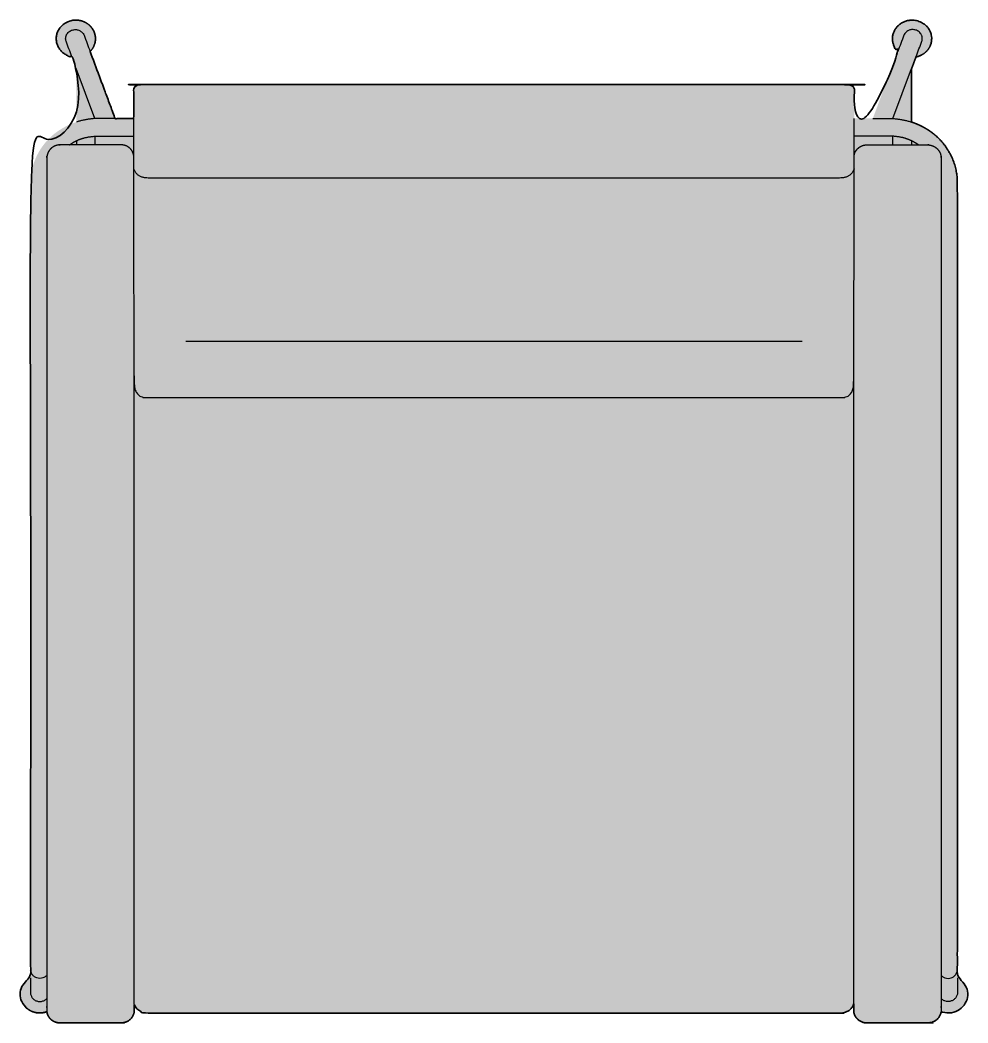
# Model space of a CAD drawing. Header units: millimetres. Extents: x 0 to 2578, y -1349 to 721.
# Drawn here: x 1636 to 2382, y -1193 to -403 of the extents above; entities that cross this region are included whole.
import ezdxf

# ---------------------------------------------------------------- set-up
doc = ezdxf.new("R2010")
doc.units = ezdxf.units.MM
doc.layers.add('Blocks', color=7, linetype='Continuous')
doc.layers.add('Blocks$Fill', color=7, linetype='Continuous', true_color=0xffffff)
doc.layers.add('Blocks$Inner', color=7, linetype='Continuous', lineweight=25, true_color=0x007f00)
doc.layers.add('Blocks$Outline', color=7, linetype='Continuous', lineweight=35, true_color=0xff3f3f)

# ---------------------------------------------------------------- blocks, each defined once
blk = doc.blocks.new('SERIES 3300 Top')
at = {"layer": 'Blocks$Fill', "extrusion": (0, 0, -1)}
blk.add_hatch(color=256, dxfattribs=at).paths.add_polyline_path([(-159.53, -143.45), (-159.45, -143.71), (-159.36, -143.97), (-159.27, -144.22), (-159.17, -144.47), (-159.06, -144.71), (-158.94, -144.96), (-158.82, -145.2), (-158.7, -145.43), (-158.56, -145.67), (-158.43, -145.9), (-158.28, -146.13), (-158.13, -146.35), (-157.97, -146.57), (-157.81, -146.79), (-157.63, -147.01), (-157.46, -147.22), (-157.27, -147.43), (-157.08, -147.63), (-156.89, -147.83), (-156.69, -148.02), (-156.48, -148.2), (-156.27, -148.38), (-156.06, -148.55), (-155.83, -148.71), (-155.61, -148.86), (-155.38, -149.01), (-155.14, -149.15), (-154.9, -149.29), (-154.65, -149.41), (-154.4, -149.53), (-154.15, -149.65), (-153.88, -149.76), (-153.62, -149.86), (-153.35, -149.95), (-153.09, -150.04), (-152.82, -150.13), (-152.55, -150.21), (-152.28, -150.29), (-152, -150.36), (-151.73, -150.42), (-151.45, -150.49), (-151.18, -150.54), (-150.9, -150.59), (-150.62, -150.64), (-150.34, -150.68), (-150.06, -150.71), (-149.78, -150.74), (-149.49, -150.77), (-72.34, -150.77), (397.18, -150.77), (397.47, -150.74), (397.75, -150.71), (398.03, -150.68), (398.31, -150.64), (398.59, -150.59), (398.87, -150.54), (399.14, -150.49), (399.42, -150.42), (399.69, -150.36), (399.96, -150.29), (400.24, -150.21), (400.51, -150.13), (400.77, -150.04), (401.04, -149.95), (401.31, -149.86), (401.57, -149.76), (401.84, -149.65), (402.09, -149.53), (402.34, -149.41), (402.59, -149.29), (402.83, -149.15), (403.07, -149.01), (403.3, -148.86), (403.52, -148.71), (403.74, -148.55), (403.96, -148.38), (404.17, -148.2), (404.38, -148.02), (404.58, -147.83), (404.77, -147.63), (404.96, -147.43), (405.15, -147.22), (405.32, -147.01), (405.49, -146.79), (405.66, -146.57), (405.82, -146.35), (405.97, -146.13), (406.11, -145.9), (406.25, -145.67), (406.39, -145.43), (406.51, -145.2), (406.63, -144.96), (406.75, -144.71), (406.85, -144.47), (406.96, -144.22), (407.05, -143.97), (407.14, -143.71), (407.22, -143.45), (407.22, -145.06), (407.22, -149.64), (407.25, -149.85), (407.28, -150.05), (407.32, -150.26), (407.36, -150.47), (407.41, -150.68), (407.46, -150.89), (407.52, -151.1), (407.58, -151.31), (407.65, -151.52), (407.72, -151.73), (407.8, -151.94), (407.89, -152.15), (407.98, -152.36), (408.07, -152.57), (408.17, -152.77), (408.28, -152.98), (408.39, -153.18), (408.5, -153.38), (408.63, -153.59), (408.75, -153.78), (408.88, -153.98), (409.02, -154.17), (409.16, -154.36), (409.31, -154.55), (409.46, -154.74), (409.62, -154.92), (409.78, -155.1), (409.95, -155.27), (410.12, -155.45), (410.3, -155.61), (410.48, -155.78), (410.66, -155.94), (410.85, -156.1), (411.04, -156.25), (411.23, -156.4), (411.43, -156.54), (411.63, -156.68), (411.84, -156.81), (412.05, -156.94), (412.26, -157.06), (412.47, -157.18), (412.69, -157.3), (412.9, -157.41), (413.12, -157.51), (413.34, -157.61), (413.57, -157.7), (413.79, -157.79), (414.02, -157.87), (414.24, -157.95), (414.47, -158.02), (414.7, -158.09), (414.92, -158.15), (415.15, -158.21), (415.38, -158.26), (415.61, -158.31), (415.84, -158.35), (416.06, -158.39), (416.29, -158.42), (416.52, -158.44), (416.74, -158.47), (416.96, -158.48), (417.19, -158.5), (417.41, -158.51), (417.63, -158.51), (465.62, -158.51), (465.84, -158.51), (466.06, -158.5), (466.28, -158.48), (466.5, -158.47), (466.73, -158.44), (466.95, -158.42), (467.18, -158.39), (467.41, -158.35), (467.64, -158.31), (467.86, -158.26), (468.09, -158.21), (468.32, -158.15), (468.55, -158.09), (468.78, -158.02), (469, -157.95), (469.23, -157.87), (469.45, -157.79), (469.68, -157.7), (469.9, -157.61), (470.12, -157.51), (470.34, -157.41), (470.56, -157.3), (470.77, -157.18), (470.99, -157.06), (471.2, -156.94), (471.41, -156.81), (471.61, -156.68), (471.81, -156.54), (472.01, -156.4), (472.21, -156.25), (472.4, -156.1), (472.58, -155.94), (472.77, -155.78), (472.95, -155.61), (473.12, -155.45), (473.29, -155.27), (473.46, -155.1), (473.62, -154.92), (473.78, -154.74), (473.93, -154.55), (474.08, -154.36), (474.22, -154.17), (474.36, -153.98), (474.49, -153.78), (474.62, -153.59), (474.74, -153.38), (474.86, -153.18), (474.97, -152.98), (475.07, -152.77), (475.17, -152.57), (475.27, -152.36), (475.36, -152.15), (475.44, -151.94), (475.52, -151.73), (475.59, -151.52), (475.66, -151.31), (475.73, -151.1), (475.78, -150.89), (475.84, -150.68), (475.88, -150.47), (475.93, -150.26), (475.96, -150.05), (476, -149.85), (476.02, -149.64), (476.37, -149.76), (476.71, -149.88), (477.06, -149.99), (477.41, -150.09), (477.76, -150.18), (478.12, -150.26), (478.47, -150.34), (478.83, -150.41), (479.18, -150.47), (479.54, -150.52), (479.9, -150.56), (480.27, -150.6), (480.63, -150.62), (481, -150.64), (481.36, -150.65), (481.73, -150.66), (482.1, -150.65), (482.47, -150.64), (482.83, -150.62), (483.2, -150.59), (483.56, -150.55), (483.92, -150.5), (484.28, -150.44), (484.63, -150.38), (484.99, -150.31), (485.34, -150.23), (485.69, -150.14), (486.04, -150.04), (486.39, -149.94), (486.73, -149.82), (487.08, -149.7), (487.42, -149.57), (487.76, -149.43), (488.09, -149.29), (488.42, -149.14), (488.75, -148.98), (489.07, -148.81), (489.38, -148.64), (489.69, -148.46), (490, -148.28), (490.3, -148.09), (490.6, -147.89), (490.89, -147.68), (491.18, -147.47), (491.46, -147.25), (491.74, -147.03), (492.01, -146.79), (492.28, -146.56), (492.54, -146.31), (492.8, -146.06), (493.05, -145.81), (493.29, -145.55), (493.53, -145.29), (493.75, -145.02), (493.98, -144.74), (494.19, -144.47), (494.4, -144.18), (494.6, -143.9), (494.79, -143.6), (494.98, -143.31), (495.16, -143), (495.33, -142.7), (495.5, -142.39), (495.66, -142.07), (495.81, -141.75), (495.95, -141.43), (496.09, -141.1), (496.21, -140.78), (496.33, -140.45), (496.44, -140.12), (496.54, -139.79), (496.63, -139.45), (496.71, -139.12), (496.79, -138.78), (496.85, -138.44), (496.91, -138.1), (496.95, -137.76), (496.99, -137.41), (497.02, -137.06), (497.05, -136.71), (497.06, -136.36), (497.06, -136.02), (497.06, -135.67), (497.05, -135.32), (497.02, -134.98), (496.99, -134.63), (496.96, -134.29), (496.91, -133.95), (496.85, -133.61), (496.79, -133.27), (496.71, -132.93), (496.63, -132.6), (496.54, -132.26), (496.44, -131.93), (496.33, -131.59), (496.22, -131.26), (496.09, -130.93), (495.96, -130.61), (495.82, -130.29), (495.68, -129.97), (495.52, -129.66), (495.36, -129.35), (495.19, -129.04), (495.02, -128.74), (494.83, -128.44), (494.64, -128.15), (494.45, -127.86), (494.24, -127.58), (494.03, -127.3), (493.81, -127.02), (493.58, -126.75), (493.34, -126.48), (493.1, -126.21), (492.86, -125.96), (492.61, -125.71), (492.35, -125.46), (492.09, -125.22), (491.82, -124.99), (491.54, -124.76), (491.27, -124.54), (490.98, -124.33), (490.69, -124.12), (490.4, -123.92), (490.1, -123.73), (489.79, -123.54), (489.48, -123.36), (489.17, -123.18), (488.85, -123.01), (488.85, -116.48), (488.84, 503.83), (488.79, 505.48), (488.69, 507.11), (488.54, 508.73), (488.33, 510.33), (488.08, 511.92), (487.77, 513.5), (487.4, 515.07), (486.99, 516.62), (486.52, 518.15), (486, 519.68), (485.42, 521.19), (484.8, 522.68), (484.12, 524.16), (483.39, 525.63), (482.6, 527.08), (481.77, 528.53), (480.88, 529.94), (479.96, 531.32), (479, 532.66), (478, 533.96), (476.96, 535.23), (475.88, 536.46), (474.76, 537.65), (473.6, 538.8), (472.4, 539.92), (471.16, 541), (469.89, 542.04), (468.57, 543.04), (467.21, 544.01), (465.82, 544.94), (464.38, 545.83), (462.9, 546.69), (461.66, 547.36), (460.41, 548), (459.15, 548.61), (457.88, 549.19), (456.6, 549.73), (455.31, 550.24), (454.01, 550.72), (452.69, 551.17), (452.84, 593.23), (456.27, 602.43), (458.18, 602.89), (460.51, 603.84), (462.64, 605.16), (464.52, 606.79), (466.1, 608.68), (467.33, 610.8), (468.17, 613.07), (468.61, 615.46), (468.63, 617.87), (468.24, 620.26), (467.43, 622.55), (466.25, 624.68), (464.71, 626.61), (462.87, 628.26), (459.58, 630.18), (455.74, 631.29), (453.2, 631.49), (450.67, 631.29), (448.19, 630.7), (445.87, 629.74), (443.73, 628.43), (441.85, 626.8), (440.28, 624.9), (439.05, 622.78), (438.21, 620.51), (437.77, 618.13), (437.75, 615.72), (438.14, 613.33), (438.95, 611.04), (440.13, 608.91), (441.67, 606.98), (441.95, 606.73), (422.27, 553.96), (407.59, 553.96), (407.59, 578.47), (407.51, 578.56), (407.43, 578.64), (407.36, 578.72), (407.28, 578.79), (407.2, 578.87), (407.11, 578.94), (407.03, 579.01), (406.95, 579.08), (406.86, 579.15), (406.77, 579.21), (406.68, 579.27), (406.59, 579.33), (406.5, 579.39), (406.41, 579.45), (406.32, 579.51), (406.22, 579.56), (406.13, 579.61), (406.03, 579.66), (405.93, 579.7), (405.83, 579.75), (405.73, 579.79), (405.62, 579.83), (405.52, 579.87), (405.41, 579.91), (405.31, 579.94), (405.2, 579.98), (405.09, 580.01), (404.98, 580.04), (404.87, 580.06), (404.75, 580.09), (404.64, 580.11), (404.52, 580.13), (403.6, 580.28), (402.67, 580.4), (401.75, 580.51), (400.84, 580.6), (399.02, 580.73), (397.18, 580.81), (123.84, 580.81), (-149.49, 580.81), (-151.33, 580.73), (-153.15, 580.6), (-154.07, 580.51), (-154.98, 580.4), (-155.91, 580.28), (-156.84, 580.13), (-156.95, 580.11), (-157.07, 580.09), (-157.18, 580.06), (-157.29, 580.04), (-157.4, 580.01), (-157.51, 579.98), (-157.62, 579.94), (-157.73, 579.91), (-157.83, 579.87), (-157.94, 579.83), (-158.04, 579.79), (-158.14, 579.75), (-158.24, 579.7), (-158.34, 579.66), (-158.44, 579.61), (-158.53, 579.56), (-158.63, 579.51), (-158.72, 579.45), (-158.81, 579.39), (-158.91, 579.33), (-159, 579.27), (-159.08, 579.21), (-159.17, 579.15), (-159.26, 579.08), (-159.34, 579.01), (-159.43, 578.94), (-159.51, 578.87), (-159.59, 578.79), (-159.67, 578.72), (-159.75, 578.64), (-159.82, 578.56), (-159.9, 578.47), (-159.9, 553.96), (-174.58, 553.96), (-194.26, 606.73), (-193.98, 606.98), (-192.44, 608.91), (-191.26, 611.04), (-190.46, 613.33), (-190.06, 615.72), (-190.08, 618.13), (-190.52, 620.51), (-191.36, 622.78), (-192.59, 624.9), (-194.16, 626.8), (-196.04, 628.43), (-198.18, 629.74), (-200.5, 630.7), (-202.98, 631.29), (-205.51, 631.49), (-208.05, 631.29), (-211.89, 630.18), (-215.18, 628.26), (-217.03, 626.61), (-218.57, 624.68), (-219.75, 622.55), (-220.55, 620.26), (-220.94, 617.87), (-220.92, 615.46), (-220.48, 613.07), (-219.64, 610.8), (-218.41, 608.68), (-216.84, 606.79), (-214.96, 605.16), (-212.82, 603.84), (-210.49, 602.89), (-208.58, 602.43), (-205.15, 593.23), (-205, 551.17), (-206.32, 550.72), (-207.62, 550.24), (-208.91, 549.73), (-210.19, 549.19), (-211.46, 548.61), (-212.72, 548), (-213.97, 547.36), (-215.21, 546.69), (-216.69, 545.83), (-218.13, 544.94), (-219.52, 544.01), (-220.88, 543.04), (-222.2, 542.04), (-223.48, 541), (-224.71, 539.92), (-225.91, 538.8), (-227.07, 537.65), (-228.19, 536.46), (-229.27, 535.23), (-230.31, 533.96), (-231.31, 532.66), (-232.27, 531.32), (-233.2, 529.94), (-234.08, 528.53), (-234.91, 527.08), (-235.7, 525.63), (-236.43, 524.16), (-237.11, 522.68), (-237.73, 521.19), (-238.31, 519.68), (-238.83, 518.15), (-239.3, 516.62), (-239.71, 515.07), (-240.08, 513.5), (-240.39, 511.92), (-240.65, 510.33), (-240.85, 508.73), (-241.01, 507.11), (-241.11, 505.48), (-241.15, 503.83), (-241.16, 203.8), (-241.16, -123.01), (-241.48, -123.18), (-241.79, -123.36), (-242.1, -123.54), (-242.41, -123.73), (-242.71, -123.92), (-243, -124.12), (-243.29, -124.33), (-243.58, -124.54), (-243.86, -124.76), (-244.13, -124.99), (-244.4, -125.22), (-244.66, -125.46), (-244.92, -125.71), (-245.17, -125.96), (-245.41, -126.21), (-245.66, -126.48), (-245.89, -126.75), (-246.12, -127.02), (-246.34, -127.3), (-246.55, -127.58), (-246.76, -127.86), (-246.95, -128.15), (-247.15, -128.44), (-247.33, -128.74), (-247.5, -129.04), (-247.67, -129.35), (-247.83, -129.66), (-247.99, -129.97), (-248.13, -130.29), (-248.27, -130.61), (-248.41, -130.93), (-248.53, -131.26), (-248.65, -131.59), (-248.75, -131.93), (-248.85, -132.26), (-248.94, -132.6), (-249.03, -132.93), (-249.1, -133.27), (-249.16, -133.61), (-249.22, -133.95), (-249.27, -134.29), (-249.31, -134.63), (-249.34, -134.98), (-249.36, -135.32), (-249.37, -135.67), (-249.37, -136.02), (-249.37, -136.36), (-249.36, -136.71), (-249.34, -137.06), (-249.3, -137.41), (-249.27, -137.76), (-249.22, -138.1), (-249.16, -138.44), (-249.1, -138.78), (-249.02, -139.12), (-248.94, -139.45), (-248.85, -139.79), (-248.75, -140.12), (-248.64, -140.45), (-248.53, -140.78), (-248.4, -141.1), (-248.27, -141.43), (-248.12, -141.75), (-247.97, -142.07), (-247.81, -142.39), (-247.64, -142.7), (-247.47, -143), (-247.29, -143.31), (-247.1, -143.6), (-246.91, -143.9), (-246.71, -144.18), (-246.5, -144.47), (-246.29, -144.74), (-246.07, -145.02), (-245.84, -145.29), (-245.6, -145.55), (-245.36, -145.81), (-245.11, -146.06), (-244.85, -146.31), (-244.59, -146.56), (-244.32, -146.79), (-244.05, -147.03), (-243.77, -147.25), (-243.49, -147.47), (-243.2, -147.68), (-242.91, -147.89), (-242.61, -148.09), (-242.31, -148.28), (-242.01, -148.46), (-241.69, -148.64), (-241.38, -148.81), (-241.06, -148.98), (-240.73, -149.14), (-240.4, -149.29), (-240.07, -149.43), (-239.73, -149.57), (-239.39, -149.7), (-239.05, -149.82), (-238.7, -149.94), (-238.35, -150.04), (-238, -150.14), (-237.65, -150.23), (-237.3, -150.31), (-236.94, -150.38), (-236.59, -150.44), (-236.23, -150.5), (-235.87, -150.55), (-235.51, -150.59), (-235.14, -150.62), (-234.78, -150.64), (-234.41, -150.65), (-234.04, -150.66), (-233.67, -150.65), (-233.31, -150.64), (-232.94, -150.62), (-232.58, -150.6), (-232.21, -150.56), (-231.85, -150.52), (-231.49, -150.47), (-231.14, -150.41), (-230.78, -150.34), (-230.43, -150.26), (-230.07, -150.18), (-229.72, -150.09), (-229.37, -149.99), (-229.03, -149.88), (-228.68, -149.76), (-228.34, -149.64), (-228.31, -149.85), (-228.27, -150.05), (-228.24, -150.26), (-228.19, -150.47), (-228.15, -150.68), (-228.09, -150.89), (-228.04, -151.1), (-227.97, -151.31), (-227.91, -151.52), (-227.83, -151.73), (-227.75, -151.94), (-227.67, -152.15), (-227.58, -152.36), (-227.49, -152.57), (-227.39, -152.77), (-227.28, -152.98), (-227.17, -153.18), (-227.05, -153.38), (-226.93, -153.59), (-226.8, -153.78), (-226.67, -153.98), (-226.53, -154.17), (-226.39, -154.36), (-226.24, -154.55), (-226.09, -154.74), (-225.93, -154.92), (-225.77, -155.1), (-225.61, -155.27), (-225.44, -155.45), (-225.26, -155.61), (-225.08, -155.78), (-224.9, -155.94), (-224.71, -156.1), (-224.52, -156.25), (-224.32, -156.4), (-224.12, -156.54), (-223.92, -156.68), (-223.72, -156.81), (-223.51, -156.94), (-223.3, -157.06), (-223.09, -157.18), (-222.87, -157.3), (-222.65, -157.41), (-222.43, -157.51), (-222.21, -157.61), (-221.99, -157.7), (-221.76, -157.79), (-221.54, -157.87), (-221.31, -157.95), (-221.09, -158.02), (-220.86, -158.09), (-220.63, -158.15), (-220.4, -158.21), (-220.17, -158.26), (-219.95, -158.31), (-219.72, -158.35), (-219.49, -158.39), (-219.27, -158.42), (-219.04, -158.44), (-218.82, -158.47), (-218.59, -158.48), (-218.37, -158.5), (-218.15, -158.51), (-217.93, -158.51), (-169.94, -158.51), (-169.72, -158.51), (-169.5, -158.5), (-169.28, -158.48), (-169.05, -158.47), (-168.83, -158.44), (-168.6, -158.42), (-168.38, -158.39), (-168.15, -158.35), (-167.92, -158.31), (-167.69, -158.26), (-167.46, -158.21), (-167.24, -158.15), (-167.01, -158.09), (-166.78, -158.02), (-166.55, -157.95), (-166.33, -157.87), (-166.1, -157.79), (-165.88, -157.7), (-165.66, -157.61), (-165.43, -157.51), (-165.21, -157.41), (-165, -157.3), (-164.78, -157.18), (-164.57, -157.06), (-164.36, -156.94), (-164.15, -156.81), (-163.95, -156.68), (-163.74, -156.54), (-163.55, -156.4), (-163.35, -156.25), (-163.16, -156.1), (-162.97, -155.94), (-162.79, -155.78), (-162.61, -155.61), (-162.43, -155.45), (-162.26, -155.27), (-162.09, -155.1), (-161.93, -154.92), (-161.78, -154.74), (-161.62, -154.55), (-161.48, -154.36), (-161.33, -154.17), (-161.2, -153.98), (-161.06, -153.78), (-160.94, -153.59), (-160.81, -153.38), (-160.7, -153.18), (-160.59, -152.98), (-160.48, -152.77), (-160.38, -152.57), (-160.29, -152.36), (-160.2, -152.15), (-160.11, -151.94), (-160.03, -151.73), (-159.96, -151.52), (-159.89, -151.31), (-159.83, -151.1), (-159.77, -150.89), (-159.72, -150.68), (-159.67, -150.47), (-159.63, -150.26), (-159.59, -150.05), (-159.56, -149.85), (-159.53, -149.64), (-159.53, -148.3)], flags=0)
at = {"layer": 'Blocks$Inner'}
for p, q in [((-438.06, 533.16), (-438.08, 540.06)), ((190.37, 533.16), (190.39, 540.06)), ((-452.63, 536.26), (-452.62, 533.17)), ((204.94, 536.26), (204.93, 533.17))]:
    blk.add_line(p, q, dxfattribs=at)
for points in [[(-438.15, 553.83), (-452.84, 593.23)], [(190.46, 553.83), (205.15, 593.23)], [(118.8, 378.15), (-123.84, 378.15), (-366.49, 378.15)]]:
    blk.add_lwpolyline(points, dxfattribs=at)
for points, degree, knots in [([(-456.27, 602.43), (-457.83, 606.6), (-459.38, 610.78), (-460.94, 614.95), (-461.03, 615.25), (-461.21, 616.06), (-461.25, 617.42), (-460.99, 618.7), (-460.62, 619.66), (-460.12, 620.6), (-459.33, 621.64), (-458.08, 622.7), (-457.12, 623.2), (-456.63, 623.4), (-455.84, 623.72), (-454.53, 624.02), (-452.78, 623.96), (-451.06, 623.63), (-449.49, 622.88), (-448.17, 621.77), (-447.33, 620.76), (-446.9, 619.96), (-446.71, 619.52), (-445.13, 615.25), (-443.54, 610.99), (-441.95, 606.73)], 3, [0, 0, 0, 0, 1, 1, 1, 1.04279, 1.112235, 1.181679, 1.216401, 1.251123, 1.320568, 1.390012, 1.459457, 1.459457, 1.459457, 1.570568, 1.626123, 1.681679, 1.79279, 1.848346, 1.903901, 1.968441, 1.968441, 1.968441, 2.968441, 2.968441, 2.968441, 2.968441]), ([(208.58, 602.43), (210.14, 606.6), (211.7, 610.78), (213.25, 614.95), (213.34, 615.25), (213.52, 616.06), (213.56, 617.42), (213.3, 618.7), (212.93, 619.66), (212.43, 620.6), (211.64, 621.64), (210.39, 622.7), (209.43, 623.2), (208.94, 623.4), (208.16, 623.72), (206.84, 624.02), (205.09, 623.96), (203.37, 623.63), (201.8, 622.88), (200.48, 621.77), (199.64, 620.76), (199.21, 619.96), (199.03, 619.52), (197.44, 615.25), (195.85, 610.99), (194.26, 606.73)], 3, [0, 0, 0, 0, 1, 1, 1, 1.04279, 1.112235, 1.181679, 1.216401, 1.251123, 1.320568, 1.390012, 1.459457, 1.459457, 1.459457, 1.570568, 1.626123, 1.681679, 1.79279, 1.848346, 1.903901, 1.968441, 1.968441, 1.968441, 2.968441, 2.968441, 2.968441, 2.968441]), ([(-422.27, 553.96), (-429.66, 553.95), (-437.05, 553.95), (-445.2, 553.61), (-452.69, 551.17)], 2, [0, 0, 0, 1, 1, 1.587025, 1.587025, 1.587025]), ([(-407.22, -143.45), (-407.22, -119.42), (-407.22, -95.38), (-407.22, -71.35), (-407.22, -46.57), (-407.22, -21.79), (-407.22, 2.98), (-407.22, 27.76), (-407.22, 52.54), (-407.22, 77.32), (-407.22, 102.09), (-407.22, 126.87), (-407.22, 151.65), (-407.22, 176.43), (-407.22, 201.2), (-407.22, 225.98), (-407.22, 250.76), (-407.22, 275.54), (-407.22, 300.31), (-407.22, 325.09), (-407.22, 349.87), (-407.22, 374.65), (-407.34, 403.76), (-407.46, 432.87), (-407.59, 461.97), (-407.59, 466.47), (-407.59, 475.97), (-407.59, 492.21), (-407.59, 504.69), (-407.59, 511.44), (-407.59, 512.9), (-407.59, 514.37), (-407.59, 515.83), (-407.59, 528.54), (-407.59, 541.25), (-407.59, 553.96)], 3, [0, 0, 0, 0, 0.969876, 0.969876, 0.969876, 1.969876, 1.969876, 1.969876, 2.969876, 2.969876, 2.969876, 3.969876, 3.969876, 3.969876, 4.969876, 4.969876, 4.969876, 5.969876, 5.969876, 5.969876, 6.969876, 6.969876, 6.969876, 7.969876, 7.969876, 7.969876, 8.30321, 8.636543, 8.969876, 8.969876, 8.969876, 13.417753, 13.417753, 13.417753, 52.024999, 52.024999, 52.024999, 52.024999]), ([(159.53, -143.45), (159.53, -119.42), (159.53, -95.38), (159.53, -71.35), (159.53, -46.57), (159.53, -21.79), (159.53, 2.98), (159.53, 27.76), (159.53, 52.54), (159.53, 77.32), (159.53, 102.09), (159.53, 126.87), (159.53, 151.65), (159.53, 176.43), (159.53, 201.2), (159.53, 225.98), (159.53, 250.76), (159.53, 275.54), (159.53, 300.31), (159.53, 325.09), (159.53, 349.87), (159.53, 374.65), (159.65, 403.76), (159.78, 432.87), (159.9, 461.97), (159.9, 466.47), (159.9, 475.97), (159.9, 492.21), (159.9, 504.69), (159.9, 511.44), (159.9, 512.9), (159.9, 514.37), (159.9, 515.83), (159.9, 528.54), (159.9, 541.25), (159.9, 553.96)], 3, [0, 0, 0, 0, 0.969876, 0.969876, 0.969876, 1.969876, 1.969876, 1.969876, 2.969876, 2.969876, 2.969876, 3.969876, 3.969876, 3.969876, 4.969876, 4.969876, 4.969876, 5.969876, 5.969876, 5.969876, 6.969876, 6.969876, 6.969876, 7.969876, 7.969876, 7.969876, 8.30321, 8.636543, 8.969876, 8.969876, 8.969876, 13.417753, 13.417753, 13.417753, 52.024999, 52.024999, 52.024999, 52.024999]), ([(174.58, 553.96), (181.97, 553.95), (189.36, 553.95), (197.51, 553.61), (205, 551.17)], 2, [0, 0, 0, 1, 1, 1.587025, 1.587025, 1.587025]), ([(-458.12, 533.18), (-455.1, 535.38), (-448.14, 538.44), (-440.67, 539.85), (-436.87, 540.12), (-422.23, 540.13), (-407.59, 540.13)], 2, [0, 0, 0, 1, 2, 3, 3, 4, 4, 4]), ([(210.43, 533.18), (207.41, 535.38), (200.45, 538.44), (192.98, 539.85), (189.18, 540.12), (174.54, 540.13), (159.9, 540.13)], 2, [0, 0, 0, 1, 2, 3, 3, 4, 4, 4]), ([(159.9, 514.32), (159.2, 512.19), (156.14, 508.84), (151.83, 507.08), (149.49, 507.06), (12.82, 507.06), (-123.84, 507.06), (-260.51, 507.06), (-397.18, 507.06), (-399.52, 507.08), (-403.82, 508.84), (-406.89, 512.19), (-407.59, 514.32)], 2, [0, 0, 0, 1, 2, 3, 3, 4, 4, 5, 5, 6, 7, 8, 8, 8]), ([(-407.22, 351.24), (-407.22, 346.76), (-406.92, 339.51), (-401.71, 333.84), (-397.18, 334.08), (-260.51, 334.08), (-123.84, 334.08), (12.82, 334.08), (149.49, 334.08), (154.02, 333.84), (159.23, 339.51), (159.53, 346.76), (159.53, 351.24)], 2, [0, 0, 0, 1, 2, 3, 3, 4, 4, 5, 5, 6, 7, 8, 8, 8]), ([(-476.02, -120.97), (-476.28, -121.26), (-476.87, -121.81), (-477.9, -122.49), (-479.44, -123.18), (-480.73, -123.39), (-481.56, -123.39), (-482.39, -123.39), (-483.68, -123.18), (-485.22, -122.49), (-486.62, -121.57), (-487.72, -120.32), (-488.26, -119.21), (-488.85, -117.58)], 3, [0, 0, 0, 0, 0.0529011, 0.1084567, 0.1640122, 0.2751233, 0.2751233, 0.2751233, 0.3862345, 0.44179, 0.4973456, 0.6084567, 0.6640122, 0.6640122, 0.6640122, 0.6640122]), ([(228.33, -120.97), (228.59, -121.26), (229.18, -121.81), (230.21, -122.49), (231.75, -123.18), (233.04, -123.39), (233.87, -123.39), (234.7, -123.39), (235.99, -123.18), (237.53, -122.49), (238.93, -121.57), (240.03, -120.32), (240.57, -119.21), (241.16, -117.58)], 3, [0, 0, 0, 0, 0.0529011, 0.1084567, 0.1640122, 0.2751233, 0.2751233, 0.2751233, 0.3862345, 0.44179, 0.4973456, 0.6084567, 0.6640122, 0.6640122, 0.6640122, 0.6640122]), ([(-488.85, -123.01), (-488.85, -125.71), (-488.85, -128.41), (-488.85, -131.11), (-488.85, -132.69), (-488.85, -134.26), (-488.85, -135.84), (-488.26, -137.47), (-487.72, -138.58), (-486.62, -139.82), (-485.22, -140.75), (-483.68, -141.43), (-482.39, -141.64), (-481.56, -141.64), (-480.73, -141.64), (-479.44, -141.43), (-477.9, -140.75), (-476.87, -140.06), (-476.28, -139.51), (-476.02, -139.22)], 3, [0, 0, 0, 0, 1, 1, 1, 2, 2, 2, 2.055556, 2.166667, 2.222222, 2.277778, 2.388889, 2.388889, 2.388889, 2.5, 2.555556, 2.611111, 2.664012, 2.664012, 2.664012, 2.664012]), ([(241.16, -123.01), (241.16, -125.71), (241.16, -128.41), (241.16, -131.11), (241.16, -132.69), (241.16, -134.26), (241.16, -135.84), (240.57, -137.47), (240.03, -138.58), (238.93, -139.82), (237.53, -140.75), (235.99, -141.43), (234.7, -141.64), (233.87, -141.64), (233.04, -141.64), (231.75, -141.43), (230.21, -140.75), (229.18, -140.06), (228.59, -139.51), (228.33, -139.22)], 3, [0, 0, 0, 0, 1, 1, 1, 2, 2, 2, 2.055556, 2.166667, 2.222222, 2.277778, 2.388889, 2.388889, 2.388889, 2.5, 2.555556, 2.611111, 2.664012, 2.664012, 2.664012, 2.664012])]:
    blk.add_open_spline(points, degree=degree, knots=knots, dxfattribs=at)
for points in [[(-407.55, 523.1), (-407.41, 525.77), (-408.39, 528.27), (-410.33, 530.2), (-412.28, 532.14), (-414.86, 533.19), (-417.67, 533.19), (-433.64, 533.19), (-449.6, 533.19), (-465.57, 533.19), (-471.56, 533.01), (-475.81, 529), (-476.02, 523.31), (-476.02, 498.53), (-476.02, 473.76), (-476.02, 448.98), (-476.02, 424.2), (-476.02, 399.42), (-476.02, 374.65), (-476.02, 349.87), (-476.02, 325.09), (-476.02, 300.31), (-476.02, 275.54), (-476.02, 250.76), (-476.02, 225.98), (-476.02, 201.2), (-476.02, 176.43), (-476.02, 151.65), (-476.02, 126.87), (-476.02, 102.09), (-476.02, 77.32), (-476.02, 52.54), (-476.02, 27.76), (-476.02, 2.98), (-476.02, -21.79), (-476.02, -46.57), (-476.02, -71.35), (-476.02, -96.13), (-476.02, -120.9), (-476.02, -145.68), (-476.02, -145.91), (-476.02, -146.13), (-476.02, -146.35), (-476.02, -146.58), (-476.02, -146.8), (-476.02, -147.02), (-476.02, -147.24), (-476.02, -147.63), (-476.02, -148.13), (-476.02, -148.3), (-476.02, -148.75), (-476.02, -149.2), (-476.02, -149.64)], [(159.86, 523.1), (159.72, 525.77), (160.71, 528.27), (162.65, 530.2), (164.59, 532.14), (167.17, 533.19), (169.99, 533.19), (185.95, 533.19), (201.92, 533.19), (217.88, 533.19), (223.87, 533.01), (228.12, 529), (228.34, 523.31), (228.34, 498.53), (228.34, 473.76), (228.34, 448.98), (228.34, 424.2), (228.34, 399.42), (228.34, 374.65), (228.34, 349.87), (228.34, 325.09), (228.34, 300.31), (228.34, 275.54), (228.34, 250.76), (228.34, 225.98), (228.34, 201.2), (228.34, 176.43), (228.34, 151.65), (228.34, 126.87), (228.34, 102.09), (228.34, 77.32), (228.34, 52.54), (228.34, 27.76), (228.34, 2.98), (228.34, -21.79), (228.34, -46.57), (228.34, -71.35), (228.34, -96.13), (228.34, -120.9), (228.34, -145.68), (228.34, -145.91), (228.34, -146.13), (228.34, -146.35), (228.34, -146.58), (228.34, -146.8), (228.34, -147.02), (228.34, -147.24), (228.34, -147.63), (228.34, -148.13), (228.34, -148.3), (228.34, -148.75), (228.34, -149.2), (228.34, -149.64)]]:
    blk.add_rational_spline(points, [1, 0.946114030605, 0.946114030605, 1, 0.946114030605, 0.946114030605, 1, 1, 1, 1, 0.82035129596, 0.82035129596, 1, 1, 1, 1, 1, 1, 1, 1, 1, 1, 1, 1, 1, 1, 1, 1, 1, 1, 1, 1, 1, 1, 1, 1, 1, 1, 1, 1, 1, 1, 1, 1, 1, 1, 1, 1, 1, 1, 1, 1, 1], degree=3, knots=[0, 0, 0, 0, 7.886702, 7.886702, 7.886702, 15.773403, 15.773403, 15.773403, 16.773403, 16.773403, 16.773403, 32.375905, 32.375905, 32.375905, 33.375905, 33.375905, 33.375905, 34.375905, 34.375905, 34.375905, 35.375905, 35.375905, 35.375905, 36.375905, 36.375905, 36.375905, 37.375905, 37.375905, 37.375905, 38.375905, 38.375905, 38.375905, 39.375905, 39.375905, 39.375905, 40.375905, 40.375905, 40.375905, 41.375905, 41.375905, 41.375905, 42.375905, 42.375905, 42.375905, 43.375905, 43.375905, 43.375905, 43.875905, 44.375905, 44.375905, 44.375905, 45.728315, 45.728315, 45.728315, 45.728315], dxfattribs=at)
at = {"layer": 'Blocks$Outline'}
blk.add_rational_spline([(159.53, -143.45), (159.53, -144.25), (159.53, -145.87), (159.53, -147.49), (159.53, -148.3), (159.53, -148.97), (159.53, -149.64), (160.62, -158.42), (169.94, -158.51), (193.93, -158.51), (217.93, -158.51), (227.25, -158.42), (228.34, -149.64), (231.08, -150.67), (237, -150.65), (242.46, -148.49), (246.72, -144.62), (249.22, -139.52), (249.49, -133.91), (247.56, -128.61), (243.75, -124.35), (241.16, -123.01), (241.16, -119.75), (241.16, -116.48), (241.16, -113.82), (241.16, -108.49), (241.16, -103.17), (241.16, -97.84), (241.16, -92.52), (241.16, -87.19), (241.16, -81.87), (241.16, -76.54), (241.16, -73.88), (241.16, 64.96), (241.16, 203.8), (241.16, 353.81), (241.15, 503.83), (240.98, 517.06), (227.18, 539.99), (210.27, 549.45), (205, 551.17), (205.08, 572.2), (205.15, 593.23), (206.87, 597.83), (208.58, 602.43), (209.54, 602.66), (210.49, 602.89), (211.66, 603.37), (212.82, 603.84), (213.89, 604.5), (214.96, 605.16), (215.9, 605.97), (216.84, 606.79), (217.62, 607.73), (218.41, 608.68), (219.02, 609.74), (219.64, 610.8), (220.06, 611.94), (220.48, 613.07), (220.7, 614.27), (220.92, 615.46), (220.93, 616.66), (220.94, 617.87), (220.75, 619.06), (220.55, 620.26), (220.15, 621.4), (219.75, 622.55), (219.16, 623.62), (218.57, 624.68), (217.8, 625.64), (217.03, 626.61), (216.1, 627.44), (215.18, 628.26), (213.54, 629.22), (211.89, 630.18), (209.97, 630.74), (208.05, 631.29), (206.78, 631.39), (205.51, 631.49), (204.25, 631.39), (202.98, 631.29), (201.74, 631), (200.5, 630.7), (199.34, 630.22), (198.18, 629.74), (197.11, 629.09), (196.04, 628.43), (195.1, 627.62), (194.16, 626.8), (193.38, 625.85), (192.59, 624.9), (191.98, 623.84), (191.36, 622.78), (190.94, 621.65), (190.52, 620.51), (190.3, 619.32), (190.08, 618.13), (190.07, 616.92), (190.06, 615.72), (190.26, 614.53), (190.46, 613.33), (190.86, 612.18), (191.26, 611.04), (191.85, 609.97), (192.44, 608.91), (193.21, 607.94), (193.98, 606.98), (194.12, 606.85), (194.26, 606.73), (184.42, 580.34), (174.58, 553.96), (167.24, 553.96), (159.9, 553.96), (159.9, 566.22), (159.9, 578.47), (158.7, 579.81), (154.97, 580.45), (151.33, 580.75), (149.49, 580.81), (12.82, 580.81), (-123.84, 580.81), (-260.51, 580.81), (-397.18, 580.81), (-399.02, 580.75), (-402.66, 580.45), (-406.39, 579.81), (-407.59, 578.47), (-407.59, 566.22), (-407.59, 553.96), (-414.93, 553.96), (-422.27, 553.96), (-432.11, 580.34), (-441.95, 606.73), (-441.81, 606.85), (-441.67, 606.98), (-440.9, 607.94), (-440.13, 608.91), (-439.54, 609.97), (-438.95, 611.04), (-438.55, 612.18), (-438.14, 613.33), (-437.95, 614.53), (-437.75, 615.72), (-437.76, 616.92), (-437.77, 618.13), (-437.99, 619.32), (-438.21, 620.51), (-438.63, 621.65), (-439.05, 622.78), (-439.67, 623.84), (-440.28, 624.9), (-441.07, 625.85), (-441.85, 626.8), (-442.79, 627.62), (-443.73, 628.43), (-444.8, 629.09), (-445.87, 629.74), (-447.03, 630.22), (-448.19, 630.7), (-449.43, 631), (-450.67, 631.29), (-451.93, 631.39), (-453.2, 631.49), (-454.47, 631.39), (-455.74, 631.29), (-457.66, 630.74), (-459.58, 630.18), (-461.22, 629.22), (-462.87, 628.26), (-463.79, 627.44), (-464.71, 626.61), (-465.48, 625.64), (-466.25, 624.68), (-466.84, 623.62), (-467.43, 622.55), (-467.84, 621.4), (-468.24, 620.26), (-468.43, 619.06), (-468.63, 617.87), (-468.62, 616.66), (-468.61, 615.46), (-468.39, 614.27), (-468.17, 613.07), (-467.75, 611.94), (-467.33, 610.8), (-466.71, 609.74), (-466.1, 608.68), (-465.31, 607.73), (-464.52, 606.79), (-463.58, 605.97), (-462.64, 605.16), (-461.58, 604.5), (-460.51, 603.84), (-459.34, 603.37), (-458.18, 602.89), (-457.23, 602.66), (-456.27, 602.43), (-454.56, 597.83), (-452.84, 593.23), (-452.77, 572.2), (-452.69, 551.17), (-457.96, 549.45), (-474.87, 539.99), (-488.67, 517.06), (-488.84, 503.83), (-488.84, 353.81), (-488.84, 203.8), (-488.84, 64.96), (-488.85, -73.88), (-488.85, -76.54), (-488.85, -81.87), (-488.85, -87.19), (-488.85, -92.52), (-488.85, -97.84), (-488.85, -103.17), (-488.85, -108.49), (-488.85, -113.82), (-488.85, -116.48), (-488.85, -119.75), (-488.85, -123.01), (-491.44, -124.35), (-495.25, -128.61), (-497.18, -133.91), (-496.91, -139.52), (-494.41, -144.62), (-490.15, -148.49), (-484.69, -150.65), (-478.77, -150.67), (-476.02, -149.64), (-474.93, -158.42), (-465.62, -158.51), (-441.62, -158.51), (-417.63, -158.51), (-408.31, -158.42), (-407.22, -149.64), (-407.22, -148.97), (-407.22, -148.3), (-407.22, -147.49), (-407.22, -145.87), (-407.22, -144.25), (-407.22, -143.45), (-406.59, -145.53), (-403.69, -148.93), (-399.46, -150.59), (-397.18, -150.77), (-358.61, -150.77), (-320.03, -150.77), (-221.94, -150.77), (-123.84, -150.77), (-25.75, -150.77), (72.34, -150.77), (110.92, -150.77), (149.49, -150.77), (151.77, -150.59), (156, -148.93), (158.9, -145.53), (159.53, -143.45)], [1, 1, 1, 1, 1, 1, 1, 0.750554127142, 1, 1, 1, 0.750554127142, 1, 1, 1, 1, 1, 1, 1, 1, 1, 1, 1, 1, 1, 1, 1, 1, 1, 1, 1, 1, 1, 1, 1, 1, 1, 1, 1, 1, 1, 1, 1, 1, 1, 1, 1, 1, 1, 1, 1, 1, 1, 1, 1, 1, 1, 1, 1, 1, 1, 1, 1, 1, 1, 1, 1, 1, 1, 1, 1, 1, 1, 1, 1, 1, 1, 1, 1, 1, 1, 1, 1, 1, 1, 1, 1, 1, 1, 1, 1, 1, 1, 1, 1, 1, 1, 1, 1, 1, 1, 1, 1, 1, 1, 1, 1, 1, 1, 1, 1, 1, 1, 1, 1, 1, 1, 1, 1, 1, 1, 1, 1, 1, 1, 1, 1, 1, 1, 1, 1, 1, 1, 1, 1, 1, 1, 1, 1, 1, 1, 1, 1, 1, 1, 1, 1, 1, 1, 1, 1, 1, 1, 1, 1, 1, 1, 1, 1, 1, 1, 1, 1, 1, 1, 1, 1, 1, 1, 1, 1, 1, 1, 1, 1, 1, 1, 1, 1, 1, 1, 1, 1, 1, 1, 1, 1, 1, 1, 1, 1, 1, 1, 1, 1, 1, 1, 1, 1, 1, 1, 1, 1, 1, 1, 1, 1, 1, 1, 1, 1, 1, 1, 1, 1, 1, 1, 1, 1, 1, 1, 1, 1, 1, 1, 1, 1, 1, 1, 0.750554127142, 1, 1, 1, 0.750554127142, 1, 1, 1, 1, 1, 1, 1, 1, 1, 1, 1, 1, 1, 1, 1, 1, 1, 1, 1, 1, 1, 1, 1], degree=2, knots=[0, 0, 0, 1, 2, 3, 3, 4.35241, 4.35241, 19.035256, 19.035256, 20.035256, 20.035256, 34.718101, 34.718101, 35.718101, 36.718101, 37.718101, 38.718101, 39.718101, 40.718101, 41.718101, 42.716226, 42.716226, 43.716226, 43.716226, 44.716226, 45.716226, 46.716226, 47.716226, 48.716226, 49.716226, 50.716226, 51.716226, 51.716226, 52.716226, 52.716226, 53.716226, 53.716226, 54.716221, 55.716224, 56.1292, 56.1292, 57.1292, 57.1292, 58.1292, 58.1292, 59.1292, 59.1292, 60.1292, 60.1292, 61.1292, 61.1292, 62.1292, 62.1292, 63.1292, 63.1292, 64.1292, 64.1292, 65.1292, 65.1292, 66.1292, 66.1292, 67.1292, 67.1292, 68.1292, 68.1292, 69.1292, 69.1292, 70.1292, 70.1292, 71.1292, 71.1292, 72.1292, 72.1292, 73.1292, 73.1292, 74.1292, 74.1292, 75.1292, 75.1292, 76.1292, 76.1292, 77.1292, 77.1292, 78.1292, 78.1292, 79.1292, 79.1292, 80.1292, 80.1292, 81.1292, 81.1292, 82.1292, 82.1292, 83.1292, 83.1292, 84.1292, 84.1292, 85.1292, 85.1292, 86.1292, 86.1292, 87.1292, 87.1292, 88.1292, 88.1292, 89.1292, 89.1292, 90.1292, 90.1292, 91.1292, 91.1292, 92.1292, 92.1292, 93.1292, 93.1292, 94.1292, 95.1292, 96.1292, 96.1292, 97.1292, 97.1292, 98.1292, 98.1292, 99.1292, 100.1292, 101.1292, 101.1292, 102.1292, 102.1292, 103.1292, 103.1292, 104.1292, 104.1292, 105.1292, 105.1292, 106.1292, 106.1292, 107.1292, 107.1292, 108.1292, 108.1292, 109.1292, 109.1292, 110.1292, 110.1292, 111.1292, 111.1292, 112.1292, 112.1292, 113.1292, 113.1292, 114.1292, 114.1292, 115.1292, 115.1292, 116.1292, 116.1292, 117.1292, 117.1292, 118.1292, 118.1292, 119.1292, 119.1292, 120.1292, 120.1292, 121.1292, 121.1292, 122.1292, 122.1292, 123.1292, 123.1292, 124.1292, 124.1292, 125.1292, 125.1292, 126.1292, 126.1292, 127.1292, 127.1292, 128.1292, 128.1292, 129.1292, 129.1292, 130.1292, 130.1292, 131.1292, 131.1292, 132.1292, 132.1292, 133.1292, 133.1292, 134.1292, 134.1292, 135.1292, 135.1292, 136.1292, 136.1292, 137.1292, 137.1292, 138.1292, 138.1292, 138.542176, 139.54218, 140.542175, 140.542175, 141.542175, 141.542175, 142.542175, 142.542175, 143.542175, 144.542175, 145.542175, 146.542175, 147.542175, 148.542175, 149.542175, 150.542175, 150.542175, 151.542175, 151.542175, 152.5403, 153.5403, 154.5403, 155.5403, 156.5403, 157.5403, 158.5403, 159.5403, 159.5403, 174.223145, 174.223145, 175.223145, 175.223145, 189.905991, 189.905991, 191.258401, 191.258401, 192.258401, 193.258401, 194.258401, 194.258401, 195.249567, 196.249567, 197.249567, 197.249567, 198.249567, 198.249567, 199.249567, 199.249567, 200.249567, 200.249567, 201.249567, 201.249567, 202.249567, 203.249567, 204.240733, 204.240733, 204.240733], dxfattribs=at)

msp = doc.modelspace()

# ---------------------------------------------------------------- block references
at = {"layer": 'Blocks'}
msp.add_blockref('SERIES 3300 Top', (2132.76, -1034.78), dxfattribs=at)

doc.saveas('drawing.dxf')
